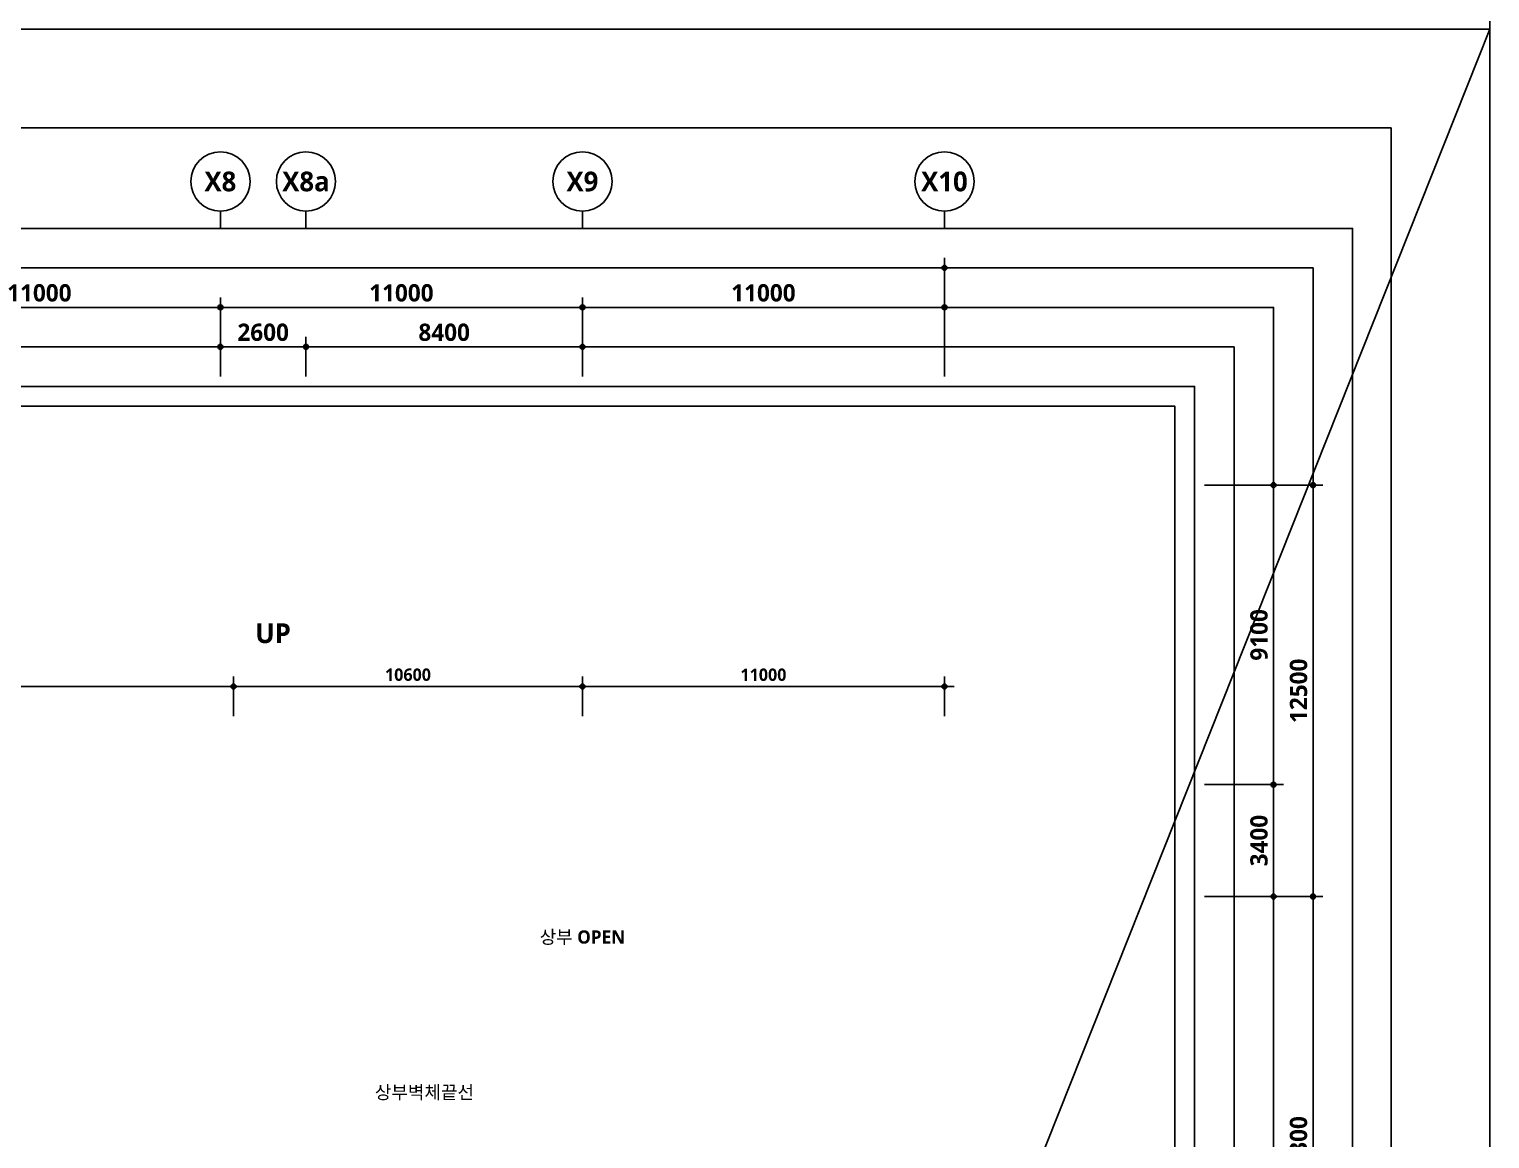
# Model space of a CAD drawing. Header units: millimetres. Extents: x -63924 to 190228206, y 0 to 456875599.
# Drawn here: x 133821 to 178200, y 218291 to 252000 of the extents above; entities that cross this region are included whole.
import ezdxf
from ezdxf.enums import TextEntityAlignment as Align

# ---------------------------------------------------------------- set-up
doc = ezdxf.new("R2010")
doc.units = ezdxf.units.MM
doc.header["$LTSCALE"] = 150
doc.header["$MEASUREMENT"] = 0
doc.header["$PDSIZE"] = -10
doc.layers.get('0').update_dxf_attribs({"linetype": 'CONTINUOUS'})
doc.layers.get('Defpoints').update_dxf_attribs({"color": 153, "linetype": 'CONTINUOUS'})
for name, color, linetype in [('A-ANNO-DIM', 4, 'CONTINUOUS'), ('A-ANNO-LEAD', 4, 'CONTINUOUS'), ('A-ANNO-TEXT1', 7, 'CONTINUOUS'), ('A-ST-AXIS-BUB', 7, 'CONTINUOUS'), ('A-ST-AXIS-DIM', 7, 'CONTINUOUS')]:
    doc.layers.add(name, color=color, linetype=linetype)
for name, color, linetype, plot in [('Defpoint', 161, 'CONTINUOUS', False), ('G(그리드1)', 185, 'CONTINUOUS', False), ('G(그리드2)', 235, 'CONTINUOUS', False)]:
    doc.layers.add(name, color=color, linetype=linetype, plot=plot)
doc.styles.add('2020음성 1차', font='')
doc.styles.add('SH_대대리576', font='')
doc.styles.add('SH_진천_나눔', font='')
doc.styles.get('2020음성 1차').set_extended_font_data('NanumGothic', bold=True)
doc.styles.get('SH_대대리576').set_extended_font_data('NanumGothic', bold=True)
doc.styles.get('SH_진천_나눔').set_extended_font_data('NanumGothic', bold=True)
doc.dimstyles.new('SHP 300', dxfattribs={"dimscale": 150, "dimtxt": 3.5, "dimasz": 1, "dimexe": 2, "dimexo": 2, "dimgap": 1, "dimtad": 1, "dimdec": 0, "dimzin": 0, "dimdsep": 46, "dimtxsty": 'SH_대대리576', "dimblk": 'DIMDOT', "dimcen": 0.09, "dimclrt": 3, "dimadec": 0, "dimazin": 1, "dimtfac": 1, "dimtdec": 0, "dimtix": 1, "dimtmove": 2, "dimatfit": 0, "dimldrblk": 'DIMDOT', "dimfxl": 1, "dimtolj": 1, "dimtzin": 0, "dimarcsym": 0})
doc.dimstyles.new('SHP300내부', dxfattribs={"dimscale": 150, "dimtxt": 2.5, "dimasz": 1, "dimexe": 2, "dimexo": 2, "dimgap": 1, "dimtad": 1, "dimdec": 0, "dimzin": 0, "dimdsep": 46, "dimtxsty": 'SH_대대리576', "dimblk": 'DIMDOT', "dimcen": 0.09, "dimclrd": 256, "dimclre": 256, "dimclrt": 3, "dimadec": 0, "dimazin": 1, "dimtfac": 1, "dimtdec": 0, "dimtix": 1, "dimtmove": 2, "dimatfit": 0, "dimldrblk": 'DIMDOT', "dimfxl": 1, "dimtolj": 1, "dimtzin": 0, "dimlwd": -1, "dimlwe": -1, "dimarcsym": 0})

# ---------------------------------------------------------------- blocks, each defined once
blk = doc.blocks.new('A-ST-AXIS-BUB-1')
at = {"layer": 'A-ST-AXIS-BUB'}
blk.add_line((0, 350), (0, 0), dxfattribs=at)
blk.add_circle((0, 950), 600, dxfattribs=at)
blk = doc.blocks.new('DIMDOT')
at = {"color": 0}
blk.add_line((-2, 0), (2, 0), dxfattribs=at)
for radius in [0.5, 0.25]:
    blk.add_circle((0, 0), radius, dxfattribs=at)
blk = doc.blocks.new('*D567')
at = {"layer": 'A-ST-AXIS-DIM', "color": 0, "lineweight": -2, "transparency": 16777216}
for p, q in [((128630, 241450), (128630, 243850)), ((139630, 241450), (139630, 243850)), ((139480, 243550), (128780, 243550))]:
    blk.add_line(p, q, dxfattribs=at)
at = {"layer": 'Defpoints', "color": 0, "transparency": 16777216}
for p in [(128630, 243550), (128630, 241150), (139630, 241150)]:
    blk.add_point(p, dxfattribs=at)
at = {"layer": 'A-ST-AXIS-DIM', "color": 0, "linetype": 'ByBlock', "lineweight": -2, "transparency": 16777216, "xscale": 150, "yscale": 150, "zscale": 150, "rotation": 180}
blk.add_blockref('DIMDOT', (128630, 243550), dxfattribs=at)
at = {"layer": 'A-ST-AXIS-DIM', "color": 0, "linetype": 'ByBlock', "lineweight": -2, "transparency": 16777216, "xscale": 150, "yscale": 150, "zscale": 150}
blk.add_blockref('DIMDOT', (139630, 243550), dxfattribs=at)
at = {"layer": 'A-ST-AXIS-DIM', "color": 3, "transparency": 16777216, "insert": (134130, 243988), "char_height": 525, "attachment_point": 5, "style": 'SH_대대리576'}
blk.add_mtext('\\A1;11000', dxfattribs=at)
blk = doc.blocks.new('*D568')
at = {"layer": 'A-ST-AXIS-DIM', "color": 0, "lineweight": -2, "transparency": 16777216}
for p, q in [((139630, 241450), (139630, 243850)), ((150630, 241450), (150630, 243850)), ((150480, 243550), (139780, 243550))]:
    blk.add_line(p, q, dxfattribs=at)
at = {"layer": 'Defpoints', "color": 0, "transparency": 16777216}
for p in [(139630, 243550), (139630, 241150), (150630, 241150)]:
    blk.add_point(p, dxfattribs=at)
at = {"layer": 'A-ST-AXIS-DIM', "color": 0, "linetype": 'ByBlock', "lineweight": -2, "transparency": 16777216, "xscale": 150, "yscale": 150, "zscale": 150, "rotation": 180}
blk.add_blockref('DIMDOT', (139630, 243550), dxfattribs=at)
at = {"layer": 'A-ST-AXIS-DIM', "color": 0, "linetype": 'ByBlock', "lineweight": -2, "transparency": 16777216, "xscale": 150, "yscale": 150, "zscale": 150}
blk.add_blockref('DIMDOT', (150630, 243550), dxfattribs=at)
at = {"layer": 'A-ST-AXIS-DIM', "color": 3, "transparency": 16777216, "insert": (145130, 243988), "char_height": 525, "attachment_point": 5, "style": 'SH_대대리576'}
blk.add_mtext('\\A1;11000', dxfattribs=at)
blk = doc.blocks.new('*D569')
at = {"layer": 'A-ST-AXIS-DIM', "color": 0, "lineweight": -2, "transparency": 16777216}
for p, q in [((150630, 241450), (150630, 243850)), ((161630, 241450), (161630, 243850)), ((161480, 243550), (150780, 243550))]:
    blk.add_line(p, q, dxfattribs=at)
at = {"layer": 'Defpoints', "color": 0, "transparency": 16777216}
for p in [(150630, 243550), (150630, 241150), (161630, 241150)]:
    blk.add_point(p, dxfattribs=at)
at = {"layer": 'A-ST-AXIS-DIM', "color": 0, "linetype": 'ByBlock', "lineweight": -2, "transparency": 16777216, "xscale": 150, "yscale": 150, "zscale": 150, "rotation": 180}
blk.add_blockref('DIMDOT', (150630, 243550), dxfattribs=at)
at = {"layer": 'A-ST-AXIS-DIM', "color": 0, "linetype": 'ByBlock', "lineweight": -2, "transparency": 16777216, "xscale": 150, "yscale": 150, "zscale": 150}
blk.add_blockref('DIMDOT', (161630, 243550), dxfattribs=at)
at = {"layer": 'A-ST-AXIS-DIM', "color": 3, "transparency": 16777216, "insert": (156130, 243988), "char_height": 525, "attachment_point": 5, "style": 'SH_대대리576'}
blk.add_mtext('\\A1;11000', dxfattribs=at)
blk = doc.blocks.new('*D667')
at = {"layer": 'A-ST-AXIS-DIM', "color": 0, "lineweight": -2, "transparency": 16777216}
for p, q in [((169530, 225650), (173130, 225650)), ((172830, 210500), (172830, 225500)), ((169530, 210350), (173130, 210350))]:
    blk.add_line(p, q, dxfattribs=at)
at = {"layer": 'Defpoints', "color": 0, "transparency": 16777216}
for p in [(169230, 225650), (172830, 225650), (169230, 210350)]:
    blk.add_point(p, dxfattribs=at)
at = {"layer": 'A-ST-AXIS-DIM', "color": 0, "linetype": 'ByBlock', "lineweight": -2, "transparency": 16777216, "xscale": 150, "yscale": 150, "zscale": 150}
for p, rotation in [((172830, 225650), 90), ((172830, 210350), 270)]:
    blk.add_blockref('DIMDOT', p, dxfattribs=dict(at, rotation=rotation))
at = {"layer": 'A-ST-AXIS-DIM', "color": 3, "transparency": 16777216, "insert": (172390, 218000), "char_height": 525, "attachment_point": 5, "rotation": 90, "style": 'SH_대대리576'}
blk.add_mtext('\\A1;15300', dxfattribs=at)
blk = doc.blocks.new('*D668')
at = {"layer": 'A-ST-AXIS-DIM', "color": 0, "lineweight": -2, "transparency": 16777216}
for p, q in [((169530, 238150), (173130, 238150)), ((172830, 238000), (172830, 225800)), ((169530, 225650), (173130, 225650))]:
    blk.add_line(p, q, dxfattribs=at)
at = {"layer": 'Defpoints', "color": 0, "transparency": 16777216}
for p in [(169230, 238150), (169230, 225650), (172830, 225650)]:
    blk.add_point(p, dxfattribs=at)
at = {"layer": 'A-ST-AXIS-DIM', "color": 0, "linetype": 'ByBlock', "lineweight": -2, "transparency": 16777216, "xscale": 150, "yscale": 150, "zscale": 150}
for p, rotation in [((172830, 238150), 90), ((172830, 225650), 270)]:
    blk.add_blockref('DIMDOT', p, dxfattribs=dict(at, rotation=rotation))
at = {"layer": 'A-ST-AXIS-DIM', "color": 3, "transparency": 16777216, "insert": (172391, 231900), "char_height": 525, "attachment_point": 5, "rotation": 90, "style": 'SH_대대리576'}
blk.add_mtext('\\A1;12500', dxfattribs=at)
blk = doc.blocks.new('*D678')
at = {"layer": 'A-ST-AXIS-DIM', "color": 0, "lineweight": -2, "transparency": 16777216}
for p, q in [((169530, 238150), (171930, 238150)), ((171630, 238000), (171630, 229200)), ((169530, 229050), (171930, 229050))]:
    blk.add_line(p, q, dxfattribs=at)
at = {"layer": 'Defpoints', "color": 0, "transparency": 16777216}
for p in [(169230, 238150), (169230, 229050), (171630, 229050)]:
    blk.add_point(p, dxfattribs=at)
at = {"layer": 'A-ST-AXIS-DIM', "color": 0, "linetype": 'ByBlock', "lineweight": -2, "transparency": 16777216, "xscale": 150, "yscale": 150, "zscale": 150}
for p, rotation in [((171630, 238150), 90), ((171630, 229050), 270)]:
    blk.add_blockref('DIMDOT', p, dxfattribs=dict(at, rotation=rotation))
at = {"layer": 'A-ST-AXIS-DIM', "color": 3, "transparency": 16777216, "insert": (171190, 233600), "char_height": 525, "attachment_point": 5, "rotation": 90, "style": 'SH_대대리576'}
blk.add_mtext('\\A1;9100', dxfattribs=at)
blk = doc.blocks.new('*D679')
at = {"layer": 'A-ST-AXIS-DIM', "color": 0, "lineweight": -2, "transparency": 16777216}
for p, q in [((169530, 229050), (171930, 229050)), ((171630, 225800), (171630, 228900)), ((169530, 225650), (171930, 225650))]:
    blk.add_line(p, q, dxfattribs=at)
at = {"layer": 'Defpoints', "color": 0, "transparency": 16777216}
for p in [(169230, 229050), (171630, 229050), (169230, 225650)]:
    blk.add_point(p, dxfattribs=at)
at = {"layer": 'A-ST-AXIS-DIM', "color": 0, "linetype": 'ByBlock', "lineweight": -2, "transparency": 16777216, "xscale": 150, "yscale": 150, "zscale": 150}
for p, rotation in [((171630, 229050), 90), ((171630, 225650), 270)]:
    blk.add_blockref('DIMDOT', p, dxfattribs=dict(at, rotation=rotation))
at = {"layer": 'A-ST-AXIS-DIM', "color": 3, "transparency": 16777216, "insert": (171190, 227350), "char_height": 525, "attachment_point": 5, "rotation": 90, "style": 'SH_대대리576'}
blk.add_mtext('\\A1;3400', dxfattribs=at)
blk = doc.blocks.new('*D1029')
at = {"layer": 'A-ANNO-DIM', "transparency": 16777216}
for p, q in [((140030, 231131), (140030, 232331)), ((150630, 231131), (150630, 232331)), ((150480, 232031), (140180, 232031))]:
    blk.add_line(p, q, dxfattribs=at)
at = {"layer": 'Defpoints', "color": 0, "transparency": 16777216}
for p in [(140030, 232031), (140030, 230831), (150630, 230831)]:
    blk.add_point(p, dxfattribs=at)
at = {"layer": 'A-ANNO-DIM', "linetype": 'ByBlock', "transparency": 16777216, "xscale": 150, "yscale": 150, "zscale": 150, "rotation": 180}
blk.add_blockref('DIMDOT', (140030, 232031), dxfattribs=at)
at = {"layer": 'A-ANNO-DIM', "linetype": 'ByBlock', "transparency": 16777216, "xscale": 150, "yscale": 150, "zscale": 150}
blk.add_blockref('DIMDOT', (150630, 232031), dxfattribs=at)
at = {"layer": 'A-ANNO-DIM', "color": 3, "transparency": 16777216, "insert": (145330, 232388), "char_height": 375, "attachment_point": 5, "style": 'SH_대대리576'}
blk.add_mtext('\\A1;10600', dxfattribs=at)
blk = doc.blocks.new('*D1689')
at = {"layer": 'A-ST-AXIS-DIM', "color": 0, "lineweight": -2, "transparency": 16777216}
for p, q in [((139630, 241450), (139630, 242650)), ((139780, 242350), (142080, 242350)), ((142230, 241450), (142230, 242650))]:
    blk.add_line(p, q, dxfattribs=at)
at = {"layer": 'Defpoints', "color": 0, "transparency": 16777216}
for p in [(142230, 242350), (139630, 241150), (142230, 241150)]:
    blk.add_point(p, dxfattribs=at)
at = {"layer": 'A-ST-AXIS-DIM', "color": 0, "linetype": 'ByBlock', "lineweight": -2, "transparency": 16777216, "xscale": 150, "yscale": 150, "zscale": 150, "rotation": 180}
blk.add_blockref('DIMDOT', (139630, 242350), dxfattribs=at)
at = {"layer": 'A-ST-AXIS-DIM', "color": 0, "linetype": 'ByBlock', "lineweight": -2, "transparency": 16777216, "xscale": 150, "yscale": 150, "zscale": 150}
blk.add_blockref('DIMDOT', (142230, 242350), dxfattribs=at)
at = {"layer": 'A-ST-AXIS-DIM', "color": 3, "transparency": 16777216, "insert": (140930, 242790), "char_height": 525, "attachment_point": 5, "style": 'SH_대대리576'}
blk.add_mtext('\\A1;2600', dxfattribs=at)
blk = doc.blocks.new('*D1690')
at = {"layer": 'A-ST-AXIS-DIM', "color": 0, "lineweight": -2, "transparency": 16777216}
for p, q in [((142230, 241450), (142230, 242650)), ((150480, 242350), (142380, 242350)), ((150630, 241450), (150630, 242650))]:
    blk.add_line(p, q, dxfattribs=at)
at = {"layer": 'Defpoints', "color": 0, "transparency": 16777216}
for p in [(142230, 242350), (142230, 241150), (150630, 241150)]:
    blk.add_point(p, dxfattribs=at)
at = {"layer": 'A-ST-AXIS-DIM', "color": 0, "linetype": 'ByBlock', "lineweight": -2, "transparency": 16777216, "xscale": 150, "yscale": 150, "zscale": 150, "rotation": 180}
blk.add_blockref('DIMDOT', (142230, 242350), dxfattribs=at)
at = {"layer": 'A-ST-AXIS-DIM', "color": 0, "linetype": 'ByBlock', "lineweight": -2, "transparency": 16777216, "xscale": 150, "yscale": 150, "zscale": 150}
blk.add_blockref('DIMDOT', (150630, 242350), dxfattribs=at)
at = {"layer": 'A-ST-AXIS-DIM', "color": 3, "transparency": 16777216, "insert": (146430, 242790), "char_height": 525, "attachment_point": 5, "style": 'SH_대대리576'}
blk.add_mtext('\\A1;8400', dxfattribs=at)
blk = doc.blocks.new('*D1864')
at = {"layer": 'A-ANNO-DIM', "transparency": 16777216}
for p, q in [((150630, 231131), (150630, 232331)), ((161630, 231131), (161630, 232331)), ((150780, 232031), (161480, 232031))]:
    blk.add_line(p, q, dxfattribs=at)
at = {"layer": 'Defpoints', "color": 0, "transparency": 16777216}
for p in [(161630, 232031), (150630, 230831), (161630, 230831)]:
    blk.add_point(p, dxfattribs=at)
at = {"layer": 'A-ANNO-DIM', "linetype": 'ByBlock', "transparency": 16777216, "xscale": 150, "yscale": 150, "zscale": 150, "rotation": 180}
blk.add_blockref('DIMDOT', (150630, 232031), dxfattribs=at)
at = {"layer": 'A-ANNO-DIM', "linetype": 'ByBlock', "transparency": 16777216, "xscale": 150, "yscale": 150, "zscale": 150}
blk.add_blockref('DIMDOT', (161630, 232031), dxfattribs=at)
at = {"layer": 'A-ANNO-DIM', "color": 3, "transparency": 16777216, "insert": (156130, 232387), "char_height": 375, "attachment_point": 5, "style": 'SH_대대리576'}
blk.add_mtext('\\A1;11000', dxfattribs=at)

msp = doc.modelspace()

# ---------------------------------------------------------------- linework, layer by layer
at = {"layer": 'A-ANNO-DIM'}
for p, q in [((140030, 231131.2), (140030, 232331.2)), ((101230, 232031.2), (139880, 232031.2))]:
    msp.add_line(p, q, dxfattribs=at)
at = {"layer": 'A-ANNO-LEAD'}
msp.add_lwpolyline([(142630, 218500, 0, 83.3, 0), (142755, 218716.5, 0, 0, 0), (143323.5, 219701.2, 0, 0, 0), (144323.5, 219701.2, 0, 0, 0)], format="xyseb", dxfattribs=at)
at = {"layer": 'A-ST-AXIS-DIM'}
for p, q in [((161630, 241450), (161630, 245050)), ((161480, 244750), (99430, 244750))]:
    msp.add_line(p, q, dxfattribs=at)
at = {"layer": 'Defpoint'}
msp.add_line((178200, 252000), (161630, 210350), dxfattribs=at)
for points in [[(89100, 252000), (178200, 252000), (178200, 378000), (89100, 378000)], [(89100, 126000), (178200, 126000), (178200, 252000), (89100, 252000)], [(92100, 249000), (175200, 249000), (175200, 142500), (92100, 142500)]]:
    msp.add_lwpolyline(points, close=True, dxfattribs=at)
at = {"layer": 'G(그리드1)'}
for points in [[(174030, 144550), (95830, 144550), (95830, 245950), (174030, 245950)], [(174030, 144550), (95830, 144550), (95830, 245950), (174030, 245950)], [(172830, 146750), (97030, 146750), (97030, 244750), (172830, 244750)], [(171630, 147950), (98230, 147950), (98230, 243550), (171630, 243550)], [(170430, 149150), (99430, 149150), (99430, 242350), (170430, 242350)], [(169230, 150350), (100630, 150350), (100630, 241150), (169230, 241150)]]:
    msp.add_lwpolyline(points, close=True, dxfattribs=at)
at = {"layer": 'G(그리드2)'}
msp.add_lwpolyline([(168630, 150950), (101230, 150950), (101230, 240550), (168630, 240550)], close=True, dxfattribs=at)
msp.add_lwpolyline([(168630, 150950), (101230, 150950), (101230, 240550), (168630, 240550)], close=True, dxfattribs=at)

# ---------------------------------------------------------------- block references
at = {"layer": 'A-ANNO-DIM', "xscale": 150, "yscale": 150, "zscale": 150}
msp.add_blockref('DIMDOT', (140030, 232031.2), dxfattribs=at)
at = {"layer": 'A-ANNO-TEXT1', "xscale": 1.5, "yscale": 1.5, "zscale": 1.5}
for p in [(139630, 245950), (142230, 245950), (150630, 245950), (161630, 245950)]:
    msp.add_blockref('A-ST-AXIS-BUB-1', p, dxfattribs=at)
at = {"layer": 'A-ST-AXIS-DIM', "xscale": 150, "yscale": 150, "zscale": 150}
msp.add_blockref('DIMDOT', (161630, 244750), dxfattribs=at)

# ---------------------------------------------------------------- texts
at = {"layer": 'A-ANNO-TEXT1'}
for s, height, style, p in [('X8', 600, 'SH_대대리576', (139630, 247375)), ('X8a', 600, 'SH_대대리576', (142230, 247375)), ('X9', 600, 'SH_대대리576', (150630, 247375)), ('X10', 600, 'SH_대대리576', (161630, 247375)), ('UP', 600, 'SH_진천_나눔', (141230, 233650)), ('상부 OPEN', 400, '2020음성 1차', (150630, 224420.5))]:
    msp.add_text(s, height=height, dxfattribs=dict(at, style=style)).set_placement(p, align=Align.MIDDLE_CENTER)
at = {"layer": 'A-ANNO-TEXT1', "style": '2020음성 1차'}
msp.add_text('상부벽체끝선', height=400, dxfattribs=at).set_placement((144323.5, 219701.2), align=Align.MIDDLE_LEFT)

# ---------------------------------------------------------------- dimensions: what is measured, and where the dimension line sits
at = {"layer": 'A-ANNO-DIM'}
for base, p2, angle, picture, middle in [((140030, 232031.2), (140030, 230831.2), 0, '*D1029', (145330, 232388.2)), ((161630, 232031.2), (161630, 230831.2), 180, '*D1864', (156130, 232386.8))]:
    dim = msp.add_linear_dim(base=base, p1=(150630, 230831.2), p2=p2, angle=angle, dimstyle='SHP300내부', dxfattribs=at)
    dim.commit()
    dim.dimension.update_dxf_attribs({"geometry": picture, "text_midpoint": middle})
at = {"layer": 'A-ST-AXIS-DIM'}
for base, p1, p2, picture, middle in [((128630, 243550), (139630, 241150), (128630, 241150), '*D567', (134130, 243987.9)), ((139630, 243550), (150630, 241150), (139630, 241150), '*D568', (145130, 243987.9)), ((150630, 243550), (161630, 241150), (150630, 241150), '*D569', (156130, 243987.9))]:
    dim = msp.add_linear_dim(base=base, p1=p1, p2=p2, dimstyle='SHP 300', override={"dimtxsty": 'SH_대대리576', "dimldrblk": 'DIMDOT'}, dxfattribs=at)
    dim.commit()
    dim.dimension.update_dxf_attribs({"geometry": picture, "text_midpoint": middle})
for base, p1, p2, angle, picture, middle in [((142230, 242350), (139630, 241150), (142230, 241150), 180, '*D1689', (140930, 242789.7)), ((142230, 242350), (150630, 241150), (142230, 241150), 0, '*D1690', (146430, 242789.7)), ((172830, 225650), (169230, 238150), (169230, 225650), 90, '*D668', (172390.7, 231900)), ((171630, 229050), (169230, 238150), (169230, 229050), 90, '*D678', (171190.3, 233600)), ((171630, 229050), (169230, 225650), (169230, 229050), 270, '*D679', (171190.3, 227350)), ((172830, 225650), (169230, 210350), (169230, 225650), 270, '*D667', (172390.3, 218000))]:
    dim = msp.add_linear_dim(base=base, p1=p1, p2=p2, angle=angle, dimstyle='SHP 300', override={"dimtxsty": 'SH_대대리576', "dimldrblk": 'DIMDOT'}, dxfattribs=at)
    dim.commit()
    dim.dimension.update_dxf_attribs({"geometry": picture, "text_midpoint": middle})

doc.saveas('drawing.dxf')
